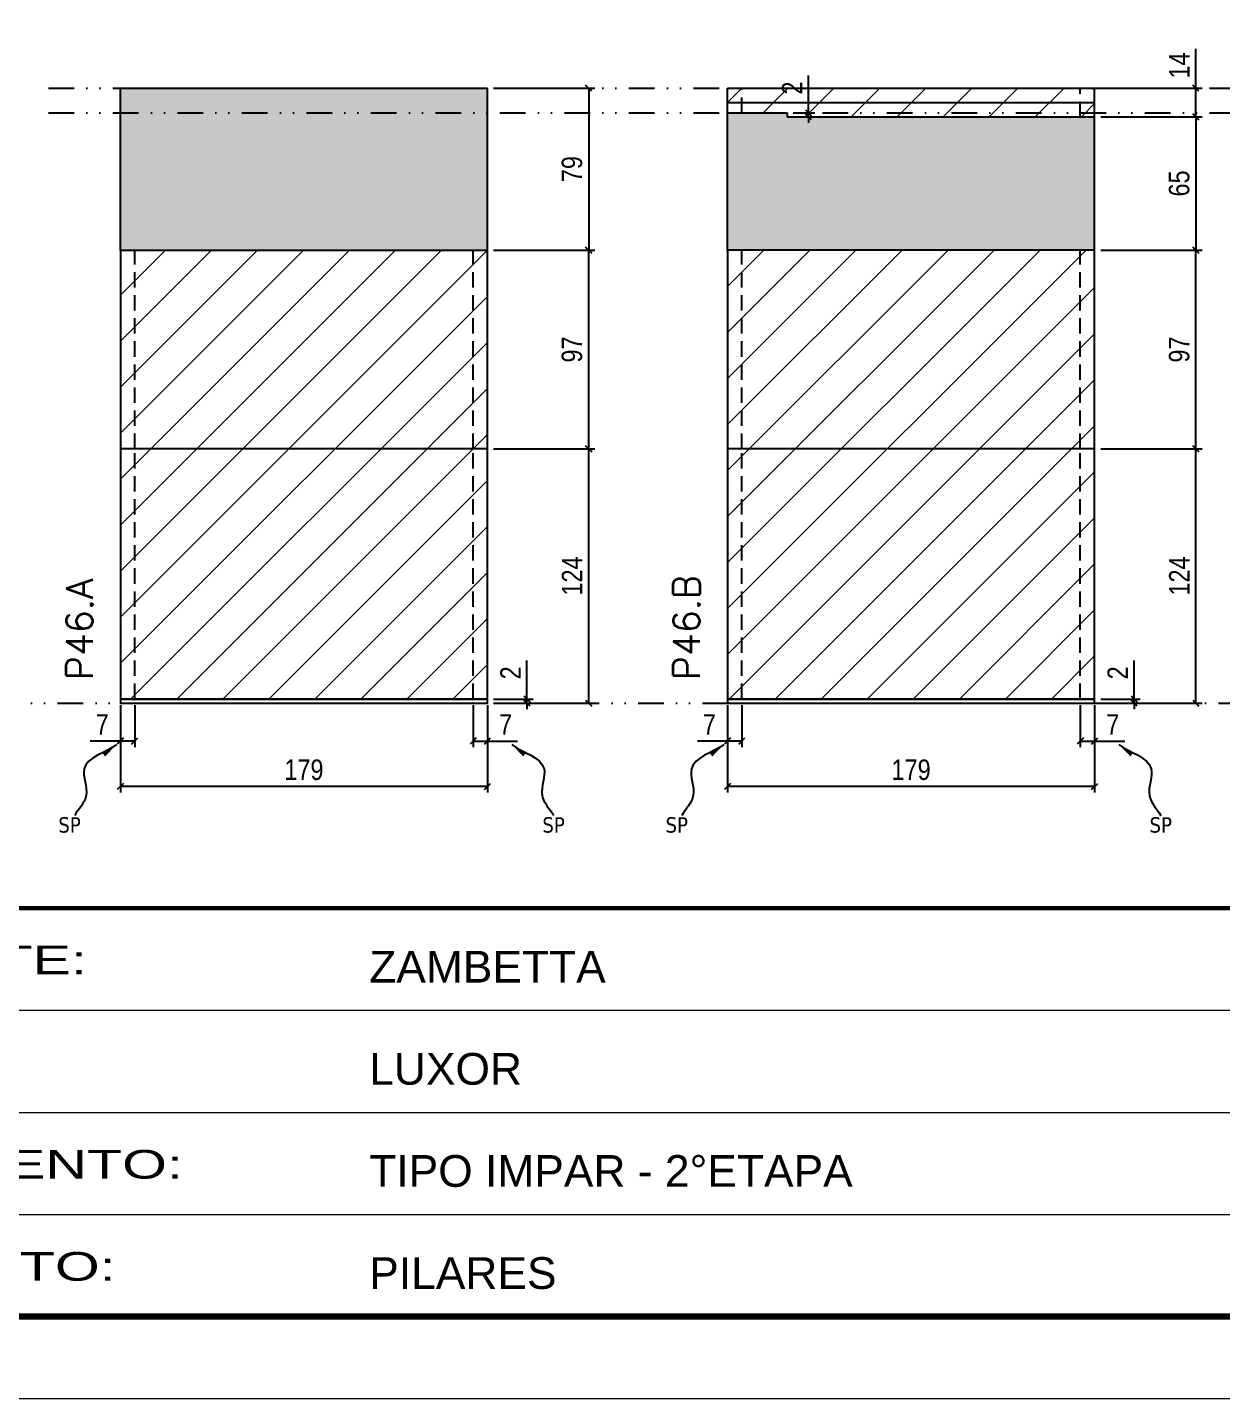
# Model space of a CAD drawing. Extents: x 14400 to 20667, y -21631 to 6985.
# Drawn here: x 18129 to 18711, y 192 to 861 of the extents above; entities that cross this region are included whole.
import ezdxf

# ---------------------------------------------------------------- set-up
doc = ezdxf.new("R2010")
doc.units = 0
for name, pattern in [('CONTINUO', [0]), ('DASHED', [0.75, 0.5, -0.25]), ('DIVIDE2', [0.625, 0.25, -0.125, 0, -0.125, 0, -0.125]), ('HIDDEN', [0.375, 0.25, -0.125])]:
    doc.linetypes.add(name, pattern=pattern)
for name, color, linetype in [('COTA', 241, 'Continuous'), ('Nível', 160, 'Continuous'), ('Painéis', 200, 'Continuous'), ('SARR_2.2x7', 40, 'Continuous'), ('texto', 7, 'Continuous')]:
    doc.layers.add(name, color=color, linetype=linetype)
for name, color, linetype, lineweight in [('Folhas', 255, 'Continuous', 9), ('Hachura', 251, 'Continuous', 9), ('SARRAFO DE PRESSAO', 251, 'DASHED', 9), ('Texto Seção', 7, 'Continuous', 15)]:
    doc.layers.add(name, color=color, linetype=linetype, lineweight=lineweight)
doc.styles.add('ARIAL', font='arial.ttf')
doc.styles.add('COTA TECNICA', font='techl___.ttf', dxfattribs={"height": 10})
doc.styles.add('COTA TECNICA-50', font='techl___.ttf', dxfattribs={"height": 10})
doc.styles.add('REGUA-120', font='ROMANS.shx', dxfattribs={"height": 15})
doc.styles.get("Standard").update_dxf_attribs({"font": 'arial.ttf'})
doc.styles.add('Tecnologia', font='')
doc.styles.get('Tecnologia').set_extended_font_data('Forgotten Futurist')
doc.dimstyles.new('COTA PAINEL-50', dxfattribs={"dimtxt": 10, "dimasz": 3, "dimexe": 3, "dimexo": 3, "dimgap": 3, "dimtad": 1, "dimdec": 1, "dimzin": 12, "dimdsep": 46, "dimtxsty": 'COTA TECNICA-50', "dimblk1": 'OBLIQUE', "dimblk2": 'OBLIQUE', "dimsah": 1, "dimcen": 0.9, "dimclrd": 4, "dimclre": 4, "dimclrt": 240, "dimadec": 1, "dimazin": 3, "dimtfac": 1, "dimtdec": 1, "dimtmove": 0, "dimatfit": 3, "dimfxl": 1, "dimtolj": 1, "dimtzin": 12, "dimarcsym": 0})
doc.dimstyles.new('PAINEL', dxfattribs={"dimtxt": 10, "dimasz": 3, "dimexe": 3, "dimexo": 3, "dimgap": 3, "dimtad": 1, "dimdec": 1, "dimzin": 12, "dimdsep": 46, "dimtxsty": 'COTA TECNICA', "dimblk1": 'OBLIQUE', "dimblk2": 'OBLIQUE', "dimsah": 1, "dimcen": 0.9, "dimclrd": 4, "dimclre": 4, "dimclrt": 240, "dimadec": 1, "dimazin": 3, "dimtfac": 1, "dimtdec": 1, "dimtmove": 0, "dimatfit": 3, "dimfxl": 1, "dimtolj": 1, "dimtzin": 12, "dimarcsym": 0})
doc.dimstyles.get("Standard").update_dxf_attribs({"dimtxt": 0.18, "dimasz": 0.18, "dimexe": 0.18, "dimexo": 0.0625, "dimgap": 0.09, "dimtad": 0, "dimtih": 1, "dimtoh": 1, "dimdec": 4, "dimzin": 0, "dimdsep": 46, "dimtxsty": 'Standard', "dimcen": 0.09, "dimadec": 0, "dimazin": 0, "dimtfac": 1, "dimtdec": 4, "dimtofl": 0, "dimtmove": 0, "dimatfit": 3, "dimfxl": 1, "dimtolj": 1, "dimtzin": 0, "dimarcsym": 0})

# ---------------------------------------------------------------- blocks, each defined once
blk = doc.blocks.new('9999999999')
at = {"color": 30, "linetype": 'CONTINUO'}
for p, q in [((98564.56, 34379.64), (99583.98, 34379.64)), ((98564.56, 34329.83), (99487.98, 34329.83)), ((98564.56, 34280.02), (99487.98, 34280.02))]:
    blk.add_line(p, q, dxfattribs=at)
at = {"color": 30, "linetype": 'CONTINUO', "const_width": 2}
blk.add_lwpolyline([(99583.98, 34230.21), (99583.98, 34414.45, 0.414214), (99568.98, 34429.45), (98228.98, 34429.45, 0.414214), (98213.98, 34414.45), (98213.98, 34245.21, 0.414214), (98228.98, 34230.21), (99583.98, 34230.21)], format="xyb", dxfattribs=at)
at = {"layer": 'Folhas'}
blk.add_lwpolyline([(98138.98, 34190.21), (99623.98, 34190.21), (99623.98, 35240.21), (98138.98, 35240.21)], close=True, dxfattribs=at)
at = {"layer": 'Folhas', "color": 30, "const_width": 3}
blk.add_lwpolyline([(98213.98, 34230.21), (99583.98, 34230.21), (99583.98, 35200.21), (98213.98, 35200.21)], close=True, dxfattribs=at)
at = {"color": 7, "linetype": 'Continuous', "ltscale": 5, "style": 'ARIAL'}
for s, height, p in [('ZAMBETTA', 15.483, (98837.68, 34393.13)), ('LUXOR', 15.483, (98837.68, 34343.32)), ('TIPO IMPAR - 2°ETAPA', 15.4829, (98837.68, 34293.51)), ('PILARES', 15.483, (98837.68, 34243.7))]:
    blk.add_text(s, height=height, dxfattribs=at).set_placement(p)
at = {"layer": 'Folhas', "color": 7, "style": 'Tecnologia', "width": 1.5}
for s, p in [('CLIENTE:', (98573.65, 34397.17)), ('PAVIMENTO:', (98573.65, 34297.5)), ('PROJETO:', (98573.65, 34247.69))]:
    blk.add_text(s, height=14, dxfattribs=at).set_placement(p)
blk = doc.blocks.new('_Oblique')
at = {"color": 0, "linetype": 'ByBlock', "lineweight": -2}
blk.add_line((-0.5, -0.5), (0.5, 0.5), dxfattribs=at)
blk = doc.blocks.new('*D979')
at = {"layer": 'COTA', "color": 4, "lineweight": -2, "transparency": 16777216}
for p, q in [((18470.41, 530.13), (18470.41, 487.46)), ((18649.41, 530.13), (18649.41, 487.46)), ((18649.41, 490.46), (18470.41, 490.46))]:
    blk.add_line(p, q, dxfattribs=at)
at = {"layer": 'Defpoints', "color": 0, "transparency": 16777216}
for p in [(18470.41, 533.13), (18649.41, 533.13), (18470.41, 490.46)]:
    blk.add_point(p, dxfattribs=at)
at = {"layer": 'COTA', "color": 4, "lineweight": -2, "transparency": 16777216, "xscale": 3, "yscale": 3, "zscale": 3, "rotation": 180}
blk.add_blockref('_Oblique', (18470.41, 490.46), dxfattribs=at)
at = {"layer": 'COTA', "color": 4, "lineweight": -2, "transparency": 16777216, "xscale": 3, "yscale": 3, "zscale": 3}
blk.add_blockref('_Oblique', (18649.41, 490.46), dxfattribs=at)
at = {"layer": 'COTA', "color": 240, "transparency": 16777216, "insert": (18559.91, 498.56), "char_height": 10, "attachment_point": 5, "style": 'COTA TECNICA'}
blk.add_mtext('\\A1;179', dxfattribs=at)
blk = doc.blocks.new('*D980')
at = {"layer": 'COTA', "color": 4, "lineweight": -2, "transparency": 16777216}
for p, q in [((18642.41, 530.13), (18642.41, 509.62)), ((18649.41, 528.13), (18649.41, 509.62)), ((18642.41, 512.62), (18649.41, 512.62)), ((18649.41, 512.62), (18664.14, 512.62))]:
    blk.add_line(p, q, dxfattribs=at)
at = {"layer": 'Defpoints', "color": 0, "transparency": 16777216}
for p in [(18642.41, 533.13), (18649.41, 531.13), (18649.41, 512.62)]:
    blk.add_point(p, dxfattribs=at)
at = {"layer": 'COTA', "color": 4, "lineweight": -2, "transparency": 16777216, "xscale": 3, "yscale": 3, "zscale": 3, "rotation": 180}
blk.add_blockref('_Oblique', (18642.41, 512.62), dxfattribs=at)
at = {"layer": 'COTA', "color": 4, "lineweight": -2, "transparency": 16777216, "xscale": 3, "yscale": 3, "zscale": 3}
blk.add_blockref('_Oblique', (18649.41, 512.62), dxfattribs=at)
at = {"layer": 'COTA', "color": 240, "transparency": 16777216, "insert": (18658.27, 520.7), "char_height": 10, "attachment_point": 5, "style": 'COTA TECNICA-50'}
blk.add_mtext('\\A1;7', dxfattribs=at)
blk = doc.blocks.new('*D981')
at = {"layer": 'COTA', "color": 4, "lineweight": -2, "transparency": 16777216}
for p, q in [((18477.41, 530.13), (18477.41, 509.62)), ((18470.41, 528.13), (18470.41, 509.62)), ((18470.41, 512.62), (18455.68, 512.62)), ((18477.41, 512.62), (18470.41, 512.62))]:
    blk.add_line(p, q, dxfattribs=at)
at = {"layer": 'Defpoints', "color": 0, "transparency": 16777216}
for p in [(18470.41, 531.13), (18477.41, 533.13), (18470.41, 512.62)]:
    blk.add_point(p, dxfattribs=at)
at = {"layer": 'COTA', "color": 4, "lineweight": -2, "transparency": 16777216, "xscale": 3, "yscale": 3, "zscale": 3, "rotation": 180}
blk.add_blockref('_Oblique', (18470.41, 512.62), dxfattribs=at)
at = {"layer": 'COTA', "color": 4, "lineweight": -2, "transparency": 16777216, "xscale": 3, "yscale": 3, "zscale": 3}
blk.add_blockref('_Oblique', (18477.41, 512.62), dxfattribs=at)
at = {"layer": 'COTA', "color": 240, "transparency": 16777216, "insert": (18461.54, 520.7), "char_height": 10, "attachment_point": 5, "style": 'COTA TECNICA-50'}
blk.add_mtext('\\A1;7', dxfattribs=at)
blk = doc.blocks.new('*D990')
at = {"layer": 'COTA', "color": 4, "linetype": 'ByBlock', "lineweight": -2, "transparency": 16777216}
for p, q in [((18652.41, 655.13), (18701.77, 655.13)), ((18698.77, 531.13), (18698.77, 655.13)), ((18652.41, 531.13), (18701.77, 531.13))]:
    blk.add_line(p, q, dxfattribs=at)
at = {"layer": 'Defpoints', "color": 0, "linetype": 'ByBlock', "transparency": 16777216}
for p in [(18649.41, 655.13), (18698.77, 655.13), (18649.41, 531.13)]:
    blk.add_point(p, dxfattribs=at)
at = {"layer": 'COTA', "color": 4, "linetype": 'ByBlock', "lineweight": -2, "transparency": 16777216, "xscale": 3, "yscale": 3, "zscale": 3}
for p, rotation in [((18698.77, 655.13), 90), ((18698.77, 531.13), 270)]:
    blk.add_blockref('_Oblique', p, dxfattribs=dict(at, rotation=rotation))
at = {"layer": 'COTA', "color": 240, "linetype": 'ByBlock', "transparency": 16777216, "insert": (18690.7, 593.13), "char_height": 10, "attachment_point": 5, "rotation": 90, "style": 'COTA TECNICA'}
blk.add_mtext('\\A1;124', dxfattribs=at)
blk = doc.blocks.new('*D982')
at = {"layer": 'COTA', "color": 4, "lineweight": -2, "transparency": 16777216}
for p, q in [((18668.67, 533.13), (18668.67, 551.94)), ((18652.41, 533.13), (18671.67, 533.13)), ((18652.41, 531.13), (18671.67, 531.13)), ((18668.67, 531.13), (18668.67, 533.13)), ((18668.67, 531.13), (18668.67, 528.13))]:
    blk.add_line(p, q, dxfattribs=at)
at = {"layer": 'Defpoints', "color": 0, "transparency": 16777216}
for p in [(18649.41, 533.13), (18649.41, 531.13), (18668.67, 531.13)]:
    blk.add_point(p, dxfattribs=at)
at = {"layer": 'COTA', "color": 4, "lineweight": -2, "transparency": 16777216, "xscale": 3, "yscale": 3, "zscale": 3}
for p, rotation in [((18668.67, 533.13), 270), ((18668.67, 531.13), 90)]:
    blk.add_blockref('_Oblique', p, dxfattribs=dict(at, rotation=rotation))
at = {"layer": 'COTA', "color": 240, "transparency": 16777216, "insert": (18660.67, 545.88), "char_height": 10, "attachment_point": 5, "rotation": 90, "style": 'COTA TECNICA-50'}
blk.add_mtext('\\A1;2', dxfattribs=at)
blk = doc.blocks.new('*D991')
at = {"layer": 'COTA', "color": 4, "linetype": 'ByBlock', "lineweight": -2, "transparency": 16777216}
for p, q in [((18652.41, 655.13), (18701.77, 655.13)), ((18698.77, 531.13), (18698.77, 655.13)), ((18652.41, 531.13), (18701.77, 531.13))]:
    blk.add_line(p, q, dxfattribs=at)
at = {"layer": 'Defpoints', "color": 0, "linetype": 'ByBlock', "transparency": 16777216}
for p in [(18649.41, 655.13), (18698.77, 655.13), (18649.41, 531.13)]:
    blk.add_point(p, dxfattribs=at)
at = {"layer": 'COTA', "color": 4, "linetype": 'ByBlock', "lineweight": -2, "transparency": 16777216, "xscale": 3, "yscale": 3, "zscale": 3}
for p, rotation in [((18698.77, 655.13), 90), ((18698.77, 531.13), 270)]:
    blk.add_blockref('_Oblique', p, dxfattribs=dict(at, rotation=rotation))
at = {"layer": 'COTA', "color": 240, "linetype": 'ByBlock', "transparency": 16777216, "insert": (18690.7, 593.13), "char_height": 10, "attachment_point": 5, "rotation": 90, "style": 'COTA TECNICA'}
blk.add_mtext('\\A1;124', dxfattribs=at)
blk = doc.blocks.new('*D992')
at = {"layer": 'COTA', "color": 4, "lineweight": -2, "transparency": 16777216}
for p, q in [((18652.41, 752.13), (18701.77, 752.13)), ((18698.77, 655.13), (18698.77, 752.13)), ((18652.41, 655.13), (18701.77, 655.13))]:
    blk.add_line(p, q, dxfattribs=at)
at = {"layer": 'Defpoints', "color": 0, "transparency": 16777216}
for p in [(18649.41, 752.13), (18698.77, 752.13), (18649.41, 655.13)]:
    blk.add_point(p, dxfattribs=at)
at = {"layer": 'COTA', "color": 4, "lineweight": -2, "transparency": 16777216, "xscale": 3, "yscale": 3, "zscale": 3}
for p, rotation in [((18698.77, 752.13), 90), ((18698.77, 655.13), 270)]:
    blk.add_blockref('_Oblique', p, dxfattribs=dict(at, rotation=rotation))
at = {"layer": 'COTA', "color": 240, "transparency": 16777216, "insert": (18690.67, 703.63), "char_height": 10, "attachment_point": 5, "rotation": 90, "style": 'COTA TECNICA'}
blk.add_mtext('\\A1;97', dxfattribs=at)
blk = doc.blocks.new('*D993')
at = {"layer": 'COTA', "color": 4, "lineweight": -2, "transparency": 16777216}
for p, q in [((18698.77, 831.13), (18698.77, 850.25)), ((18652.41, 831.13), (18701.77, 831.13)), ((18698.77, 817.13), (18698.77, 831.13)), ((18652.41, 817.13), (18701.77, 817.13))]:
    blk.add_line(p, q, dxfattribs=at)
at = {"layer": 'Defpoints', "color": 0, "transparency": 16777216}
for p in [(18649.41, 831.13), (18698.77, 831.13), (18649.41, 817.13)]:
    blk.add_point(p, dxfattribs=at)
at = {"layer": 'COTA', "color": 4, "lineweight": -2, "transparency": 16777216, "xscale": 3, "yscale": 3, "zscale": 3}
for p, rotation in [((18698.77, 831.13), 90), ((18698.77, 817.13), 270)]:
    blk.add_blockref('_Oblique', p, dxfattribs=dict(at, rotation=rotation))
at = {"layer": 'COTA', "color": 240, "transparency": 16777216, "insert": (18690.7, 842.19), "char_height": 10, "attachment_point": 5, "rotation": 90, "style": 'COTA TECNICA'}
blk.add_mtext('\\A1;14', dxfattribs=at)
blk = doc.blocks.new('*D983')
at = {"layer": 'COTA', "color": 4, "lineweight": -2, "transparency": 16777216}
for p, q in [((18174.32, 530.13), (18174.32, 487.46)), ((18353.32, 530.13), (18353.32, 487.46)), ((18353.32, 490.46), (18174.32, 490.46))]:
    blk.add_line(p, q, dxfattribs=at)
at = {"layer": 'Defpoints', "color": 0, "transparency": 16777216}
for p in [(18174.32, 533.13), (18353.32, 533.13), (18174.32, 490.46)]:
    blk.add_point(p, dxfattribs=at)
at = {"layer": 'COTA', "color": 4, "lineweight": -2, "transparency": 16777216, "xscale": 3, "yscale": 3, "zscale": 3, "rotation": 180}
blk.add_blockref('_Oblique', (18174.32, 490.46), dxfattribs=at)
at = {"layer": 'COTA', "color": 4, "lineweight": -2, "transparency": 16777216, "xscale": 3, "yscale": 3, "zscale": 3}
blk.add_blockref('_Oblique', (18353.32, 490.46), dxfattribs=at)
at = {"layer": 'COTA', "color": 240, "transparency": 16777216, "insert": (18263.82, 498.56), "char_height": 10, "attachment_point": 5, "style": 'COTA TECNICA'}
blk.add_mtext('\\A1;179', dxfattribs=at)
blk = doc.blocks.new('*D984')
at = {"layer": 'COTA', "color": 4, "lineweight": -2, "transparency": 16777216}
for p, q in [((18346.32, 530.13), (18346.32, 509.62)), ((18353.32, 528.13), (18353.32, 509.62)), ((18346.32, 512.62), (18353.32, 512.62)), ((18353.32, 512.62), (18368.05, 512.62))]:
    blk.add_line(p, q, dxfattribs=at)
at = {"layer": 'Defpoints', "color": 0, "transparency": 16777216}
for p in [(18346.32, 533.13), (18353.32, 531.13), (18353.32, 512.62)]:
    blk.add_point(p, dxfattribs=at)
at = {"layer": 'COTA', "color": 4, "lineweight": -2, "transparency": 16777216, "xscale": 3, "yscale": 3, "zscale": 3, "rotation": 180}
blk.add_blockref('_Oblique', (18346.32, 512.62), dxfattribs=at)
at = {"layer": 'COTA', "color": 4, "lineweight": -2, "transparency": 16777216, "xscale": 3, "yscale": 3, "zscale": 3}
blk.add_blockref('_Oblique', (18353.32, 512.62), dxfattribs=at)
at = {"layer": 'COTA', "color": 240, "transparency": 16777216, "insert": (18362.18, 520.7), "char_height": 10, "attachment_point": 5, "style": 'COTA TECNICA-50'}
blk.add_mtext('\\A1;7', dxfattribs=at)
blk = doc.blocks.new('*D985')
at = {"layer": 'COTA', "color": 4, "lineweight": -2, "transparency": 16777216}
for p, q in [((18181.32, 530.13), (18181.32, 509.62)), ((18174.32, 528.13), (18174.32, 509.62)), ((18174.32, 512.62), (18159.59, 512.62)), ((18181.32, 512.62), (18174.32, 512.62))]:
    blk.add_line(p, q, dxfattribs=at)
at = {"layer": 'Defpoints', "color": 0, "transparency": 16777216}
for p in [(18174.32, 531.13), (18181.32, 533.13), (18174.32, 512.62)]:
    blk.add_point(p, dxfattribs=at)
at = {"layer": 'COTA', "color": 4, "lineweight": -2, "transparency": 16777216, "xscale": 3, "yscale": 3, "zscale": 3, "rotation": 180}
blk.add_blockref('_Oblique', (18174.32, 512.62), dxfattribs=at)
at = {"layer": 'COTA', "color": 4, "lineweight": -2, "transparency": 16777216, "xscale": 3, "yscale": 3, "zscale": 3}
blk.add_blockref('_Oblique', (18181.32, 512.62), dxfattribs=at)
at = {"layer": 'COTA', "color": 240, "transparency": 16777216, "insert": (18165.45, 520.7), "char_height": 10, "attachment_point": 5, "style": 'COTA TECNICA-50'}
blk.add_mtext('\\A1;7', dxfattribs=at)
blk = doc.blocks.new('*D994')
at = {"layer": 'COTA', "color": 4, "linetype": 'ByBlock', "lineweight": -2, "transparency": 16777216}
for p, q in [((18356.32, 655.13), (18405.69, 655.13)), ((18402.69, 531.13), (18402.69, 655.13)), ((18356.32, 531.13), (18405.69, 531.13))]:
    blk.add_line(p, q, dxfattribs=at)
at = {"layer": 'Defpoints', "color": 0, "linetype": 'ByBlock', "transparency": 16777216}
for p in [(18353.32, 655.13), (18402.69, 655.13), (18353.32, 531.13)]:
    blk.add_point(p, dxfattribs=at)
at = {"layer": 'COTA', "color": 4, "linetype": 'ByBlock', "lineweight": -2, "transparency": 16777216, "xscale": 3, "yscale": 3, "zscale": 3}
for p, rotation in [((18402.69, 655.13), 90), ((18402.69, 531.13), 270)]:
    blk.add_blockref('_Oblique', p, dxfattribs=dict(at, rotation=rotation))
at = {"layer": 'COTA', "color": 240, "linetype": 'ByBlock', "transparency": 16777216, "insert": (18394.61, 593.13), "char_height": 10, "attachment_point": 5, "rotation": 90, "style": 'COTA TECNICA'}
blk.add_mtext('\\A1;124', dxfattribs=at)
blk = doc.blocks.new('*D986')
at = {"layer": 'COTA', "color": 4, "lineweight": -2, "transparency": 16777216}
for p, q in [((18372.58, 533.13), (18372.58, 551.94)), ((18356.32, 533.13), (18375.58, 533.13)), ((18356.32, 531.13), (18375.58, 531.13)), ((18372.58, 531.13), (18372.58, 533.13)), ((18372.58, 531.13), (18372.58, 528.13))]:
    blk.add_line(p, q, dxfattribs=at)
at = {"layer": 'Defpoints', "color": 0, "transparency": 16777216}
for p in [(18353.32, 533.13), (18353.32, 531.13), (18372.58, 531.13)]:
    blk.add_point(p, dxfattribs=at)
at = {"layer": 'COTA', "color": 4, "lineweight": -2, "transparency": 16777216, "xscale": 3, "yscale": 3, "zscale": 3}
for p, rotation in [((18372.58, 533.13), 270), ((18372.58, 531.13), 90)]:
    blk.add_blockref('_Oblique', p, dxfattribs=dict(at, rotation=rotation))
at = {"layer": 'COTA', "color": 240, "transparency": 16777216, "insert": (18364.58, 545.88), "char_height": 10, "attachment_point": 5, "rotation": 90, "style": 'COTA TECNICA-50'}
blk.add_mtext('\\A1;2', dxfattribs=at)
blk = doc.blocks.new('*D995')
at = {"layer": 'COTA', "color": 4, "linetype": 'ByBlock', "lineweight": -2, "transparency": 16777216}
for p, q in [((18356.32, 655.13), (18405.69, 655.13)), ((18402.69, 531.13), (18402.69, 655.13)), ((18356.32, 531.13), (18405.69, 531.13))]:
    blk.add_line(p, q, dxfattribs=at)
at = {"layer": 'Defpoints', "color": 0, "linetype": 'ByBlock', "transparency": 16777216}
for p in [(18353.32, 655.13), (18402.69, 655.13), (18353.32, 531.13)]:
    blk.add_point(p, dxfattribs=at)
at = {"layer": 'COTA', "color": 4, "linetype": 'ByBlock', "lineweight": -2, "transparency": 16777216, "xscale": 3, "yscale": 3, "zscale": 3}
for p, rotation in [((18402.69, 655.13), 90), ((18402.69, 531.13), 270)]:
    blk.add_blockref('_Oblique', p, dxfattribs=dict(at, rotation=rotation))
at = {"layer": 'COTA', "color": 240, "linetype": 'ByBlock', "transparency": 16777216, "insert": (18394.61, 593.13), "char_height": 10, "attachment_point": 5, "rotation": 90, "style": 'COTA TECNICA'}
blk.add_mtext('\\A1;124', dxfattribs=at)
blk = doc.blocks.new('*D996')
at = {"layer": 'COTA', "color": 4, "lineweight": -2, "transparency": 16777216}
for p, q in [((18356.32, 752.13), (18405.69, 752.13)), ((18402.69, 655.13), (18402.69, 752.13)), ((18356.32, 655.13), (18405.69, 655.13))]:
    blk.add_line(p, q, dxfattribs=at)
at = {"layer": 'Defpoints', "color": 0, "transparency": 16777216}
for p in [(18353.32, 752.13), (18402.69, 752.13), (18353.32, 655.13)]:
    blk.add_point(p, dxfattribs=at)
at = {"layer": 'COTA', "color": 4, "lineweight": -2, "transparency": 16777216, "xscale": 3, "yscale": 3, "zscale": 3}
for p, rotation in [((18402.69, 752.13), 90), ((18402.69, 655.13), 270)]:
    blk.add_blockref('_Oblique', p, dxfattribs=dict(at, rotation=rotation))
at = {"layer": 'COTA', "color": 240, "transparency": 16777216, "insert": (18394.58, 703.63), "char_height": 10, "attachment_point": 5, "rotation": 90, "style": 'COTA TECNICA'}
blk.add_mtext('\\A1;97', dxfattribs=at)
blk = doc.blocks.new('*D1034')
at = {"layer": 'COTA', "color": 4, "lineweight": -2, "transparency": 16777216}
for p, q in [((18509.9, 819.13), (18509.9, 837.25)), ((18502.41, 819.13), (18512.9, 819.13)), ((18502.41, 817.13), (18512.9, 817.13)), ((18509.9, 817.13), (18509.9, 819.13)), ((18509.9, 817.13), (18509.9, 814.13))]:
    blk.add_line(p, q, dxfattribs=at)
at = {"layer": 'Defpoints', "color": 0, "transparency": 16777216}
for p in [(18499.41, 819.13), (18499.41, 817.13), (18509.9, 819.13)]:
    blk.add_point(p, dxfattribs=at)
at = {"layer": 'COTA', "color": 4, "lineweight": -2, "transparency": 16777216, "xscale": 3, "yscale": 3, "zscale": 3}
for p, rotation in [((18509.9, 819.13), 270), ((18509.9, 817.13), 90)]:
    blk.add_blockref('_Oblique', p, dxfattribs=dict(at, rotation=rotation))
at = {"layer": 'COTA', "color": 240, "transparency": 16777216, "insert": (18501.9, 831.19), "char_height": 10, "attachment_point": 5, "rotation": 90, "style": 'COTA TECNICA'}
blk.add_mtext('\\A1;2', dxfattribs=at)
blk = doc.blocks.new('*D1275')
at = {"layer": 'COTA', "color": 4, "lineweight": -2, "transparency": 16777216}
for p, q in [((18356.32, 831.13), (18405.69, 831.13)), ((18402.69, 831.13), (18402.69, 752.13)), ((18356.32, 752.13), (18405.69, 752.13))]:
    blk.add_line(p, q, dxfattribs=at)
at = {"layer": 'Defpoints', "color": 0, "transparency": 16777216}
for p in [(18353.32, 831.13), (18353.32, 752.13), (18402.69, 752.13)]:
    blk.add_point(p, dxfattribs=at)
at = {"layer": 'COTA', "color": 4, "lineweight": -2, "transparency": 16777216, "xscale": 3, "yscale": 3, "zscale": 3}
for p, rotation in [((18402.69, 831.13), 90), ((18402.69, 752.13), 270)]:
    blk.add_blockref('_Oblique', p, dxfattribs=dict(at, rotation=rotation))
at = {"layer": 'COTA', "color": 240, "transparency": 16777216, "insert": (18394.58, 791.63), "char_height": 10, "attachment_point": 5, "rotation": 90, "style": 'COTA TECNICA'}
blk.add_mtext('\\A1;79', dxfattribs=at)
blk = doc.blocks.new('*D1276')
at = {"layer": 'COTA', "color": 4, "lineweight": -2, "transparency": 16777216}
for p, q in [((18652.41, 817.13), (18701.77, 817.13)), ((18698.77, 817.13), (18698.77, 752.13)), ((18652.41, 752.13), (18701.77, 752.13))]:
    blk.add_line(p, q, dxfattribs=at)
at = {"layer": 'Defpoints', "color": 0, "transparency": 16777216}
for p in [(18649.41, 817.13), (18649.41, 752.13), (18698.77, 752.13)]:
    blk.add_point(p, dxfattribs=at)
at = {"layer": 'COTA', "color": 4, "lineweight": -2, "transparency": 16777216, "xscale": 3, "yscale": 3, "zscale": 3}
for p, rotation in [((18698.77, 817.13), 90), ((18698.77, 752.13), 270)]:
    blk.add_blockref('_Oblique', p, dxfattribs=dict(at, rotation=rotation))
at = {"layer": 'COTA', "color": 240, "transparency": 16777216, "insert": (18690.66, 784.63), "char_height": 10, "attachment_point": 5, "rotation": 90, "style": 'COTA TECNICA'}
blk.add_mtext('\\A1;65', dxfattribs=at)

msp = doc.modelspace()

# ---------------------------------------------------------------- hatches: boundary and pattern name
at = {"layer": 'COTA'}
h = msp.add_hatch(dxfattribs=at)
h.set_pattern_fill('AR-CONC', color=256, scale=0.03)
h.paths.add_polyline_path([(18353.32, 819.13), (18174.32, 819.13), (18174.32, 752.13), (18353.32, 752.13)])
h.paths.add_polyline_path([(18353.32, 831.13), (18174.32, 831.13), (18174.32, 819.13), (18353.32, 819.13)])
h = msp.add_hatch(dxfattribs=at)
h.set_pattern_fill('AR-CONC', color=256, scale=0.03)
h.paths.add_polyline_path([(18649.41, 817.13), (18499.41, 817.13), (18499.41, 819.13), (18470.41, 819.13), (18470.41, 752.13), (18649.41, 752.13)])
at = {"layer": 'Hachura', "linetype": 'ByBlock'}
h = msp.add_hatch(dxfattribs=at)
h.set_pattern_fill('ANSI31', color=256, scale=5)
h.paths.add_polyline_path([(18353.32, 752.13), (18174.32, 752.13), (18174.32, 655.13), (18353.32, 655.13)])
h.paths.add_polyline_path([(18353.32, 655.13), (18174.32, 655.13), (18174.32, 533.13), (18353.32, 533.13)])
h.paths.add_polyline_path([(18649.41, 655.13), (18470.41, 655.13), (18470.41, 533.13), (18649.41, 533.13)])
h.paths.add_polyline_path([(18649.41, 752.13), (18470.41, 752.13), (18470.41, 655.13), (18649.41, 655.13)])
h.paths.add_polyline_path([(18649.41, 831.13), (18470.41, 831.13), (18470.41, 819.13), (18499.41, 819.13), (18499.41, 817.13), (18649.41, 817.13)])

# ---------------------------------------------------------------- linework, layer by layer
at = {"layer": 'COTA'}
for p, q in [((18174.32, 752.13), (18174.32, 831.13)), ((18174.32, 831.13), (18353.32, 831.13)), ((18353.32, 752.13), (18353.32, 831.13)), ((18470.41, 752.13), (18470.41, 819.13)), ((18649.41, 752.13), (18649.41, 817.13))]:
    msp.add_line(p, q, dxfattribs=at)
at = {"layer": 'Nível', "color": 4, "linetype": 'DIVIDE2', "ltscale": 50}
for p, q in [((18139.28, 831.13), (19041.97, 831.13)), ((18139.28, 819.13), (19041.97, 819.13)), ((17671.97, 531.13), (19041.97, 531.13))]:
    msp.add_line(p, q, dxfattribs=at)
at = {"layer": 'Painéis'}
for p, q in [((18470.41, 831.13), (18649.41, 831.13)), ((18470.41, 819.13), (18470.41, 831.13)), ((18649.41, 817.13), (18649.41, 831.13)), ((18470.41, 819.13), (18499.41, 819.13)), ((18499.41, 819.13), (18499.41, 817.13)), ((18499.41, 817.13), (18649.41, 817.13)), ((18174.32, 752.13), (18174.32, 533.13)), ((18174.32, 752.13), (18353.32, 752.13)), ((18353.32, 533.13), (18353.32, 752.13)), ((18470.41, 752.13), (18470.41, 533.13)), ((18649.41, 752.13), (18470.41, 752.13)), ((18649.41, 533.13), (18649.41, 752.13)), ((18353.32, 655.13), (18174.32, 655.13)), ((18649.41, 655.13), (18470.41, 655.13)), ((18174.32, 533.13), (18353.32, 533.13)), ((18470.41, 533.13), (18649.41, 533.13))]:
    msp.add_line(p, q, dxfattribs=at)
for points in [[(18353.32, 533.13), (18174.32, 533.13), (18174.32, 531.13), (18353.32, 531.13)], [(18649.41, 533.13), (18470.41, 533.13), (18470.41, 531.13), (18649.41, 531.13)]]:
    msp.add_lwpolyline(points, close=True, dxfattribs=at)
at = {"layer": 'SARR_2.2x7', "linetype": 'HIDDEN', "ltscale": 30}
for p, q in [((18477.41, 819.13), (18477.41, 831.13)), ((18642.41, 817.13), (18642.41, 831.13)), ((18181.32, 655.13), (18181.32, 752.13)), ((18346.32, 655.13), (18346.32, 752.13)), ((18477.41, 655.13), (18477.41, 752.13)), ((18642.41, 655.13), (18642.41, 752.13)), ((18181.32, 533.13), (18181.32, 655.13)), ((18346.32, 533.13), (18346.32, 655.13)), ((18477.41, 533.13), (18477.41, 655.13)), ((18642.41, 533.13), (18642.41, 655.13))]:
    msp.add_line(p, q, dxfattribs=at)
at = {"layer": 'SARR_2.2x7'}
msp.add_line((18470.41, 824.13), (18649.41, 824.13), dxfattribs=at)

# ---------------------------------------------------------------- block references
at = {"layer": 'SARRAFO DE PRESSAO', "color": 6, "linetype": 'ByBlock'}
msp.add_blockref('9999999999', (-80542.01, -33998.35), dxfattribs=at)

# ---------------------------------------------------------------- texts
at = {"layer": 'texto', "color": 0, "char_height": 7.5, "attachment_point": 5}
for insert in [(18149.54, 471.64), (18385.57, 471.64), (18445.63, 471.64), (18681.65, 471.64)]:
    msp.add_mtext('{\\fTahoma|b0|i0|c0|p34;\\C4;SP}', dxfattribs=dict(at, insert=insert))
at = {"layer": 'Texto Seção', "char_height": 13, "width": 285.3299, "attachment_point": 7, "rotation": 90, "style": 'REGUA-120'}
for s, insert in [('\\pt26;P46.A', (18160.85, 542.39)), ('\\pt26;P46.B', (18456.94, 542.39))]:
    msp.add_mtext(s, dxfattribs=dict(at, insert=insert))

# ---------------------------------------------------------------- dimensions: what is measured, and where the dimension line sits
at = {"layer": 'COTA'}
for base, p1, p2, angle, dimstyle, picture, middle in [((18698.77, 831.13), (18649.41, 817.13), (18649.41, 831.13), 90, 'PAINEL', '*D993', (18690.7, 842.19)), ((18509.9, 819.13), (18499.41, 817.13), (18499.41, 819.13), 90, 'PAINEL', '*D1034', (18501.9, 831.19)), ((18402.69, 752.13), (18353.32, 831.13), (18353.32, 752.13), 90, 'PAINEL', '*D1275', (18394.58, 791.63)), ((18698.77, 752.13), (18649.41, 817.13), (18649.41, 752.13), 90, 'PAINEL', '*D1276', (18690.66, 784.63)), ((18402.69, 752.13), (18353.32, 655.13), (18353.32, 752.13), 90, 'PAINEL', '*D996', (18394.58, 703.63)), ((18698.77, 752.13), (18649.41, 655.13), (18649.41, 752.13), 90, 'PAINEL', '*D992', (18690.67, 703.63)), ((18174.32, 512.62), (18181.32, 533.13), (18174.32, 531.13), 180, 'COTA PAINEL-50', '*D985', (18165.45, 520.7)), ((18470.41, 512.62), (18477.41, 533.13), (18470.41, 531.13), 180, 'COTA PAINEL-50', '*D981', (18461.54, 520.7))]:
    dim = msp.add_linear_dim(base=base, p1=p1, p2=p2, angle=angle, dimstyle=dimstyle, dxfattribs=at)
    dim.commit()
    dim.dimension.update_dxf_attribs({"geometry": picture, "text_midpoint": middle})
at = {"layer": 'COTA', "linetype": 'ByBlock'}
for p1, p2, picture, middle in [((18353.32, 531.13), (18353.32, 655.13), '*D994', (18394.61, 593.13)), ((18353.32, 531.13), (18353.32, 655.13), '*D995', (18394.61, 593.13)), ((18649.41, 531.13), (18649.41, 655.13), '*D990', (18690.7, 593.13)), ((18649.41, 531.13), (18649.41, 655.13), '*D991', (18690.7, 593.13))]:
    dim = msp.add_aligned_dim(p1=p1, p2=p2, distance=-49.37, dimstyle='PAINEL', dxfattribs=at)
    dim.commit()
    dim.dimension.update_dxf_attribs({"geometry": picture, "text_midpoint": middle})
at = {"layer": 'COTA'}
for base, p1, p2, picture, middle in [((18372.58, 531.13), (18353.32, 533.13), (18353.32, 531.13), '*D986', (18372.58, 545.88)), ((18668.67, 531.13), (18649.41, 533.13), (18649.41, 531.13), '*D982', (18668.67, 545.88))]:
    dim = msp.add_linear_dim(base=base, p1=p1, p2=p2, angle=90, dimstyle='COTA PAINEL-50', dxfattribs=at)
    dim.commit()
    dim.dimension.update_dxf_attribs({"geometry": picture, "text_midpoint": middle, "dimtype": 160})
for base, p1, p2, picture, middle in [((18174.32, 490.46), (18353.32, 533.13), (18174.32, 533.13), '*D983', (18263.82, 498.56)), ((18470.41, 490.46), (18649.41, 533.13), (18470.41, 533.13), '*D979', (18559.91, 498.56))]:
    dim = msp.add_linear_dim(base=base, p1=p1, p2=p2, angle=180, dimstyle='PAINEL', override={"dimarcsym": 2}, dxfattribs=at)
    dim.commit()
    dim.dimension.update_dxf_attribs({"geometry": picture, "text_midpoint": middle})
for base, p1, p2, picture, middle in [((18353.32, 512.62), (18346.32, 533.13), (18353.32, 531.13), '*D984', (18362.18, 520.7)), ((18649.41, 512.62), (18642.41, 533.13), (18649.41, 531.13), '*D980', (18658.27, 520.7))]:
    dim = msp.add_linear_dim(base=base, p1=p1, p2=p2, dimstyle='COTA PAINEL-50', dxfattribs=at)
    dim.commit()
    dim.dimension.update_dxf_attribs({"geometry": picture, "text_midpoint": middle})

# ---------------------------------------------------------------- leaders
at = {"layer": 'COTA', "path_type": 1}
for points in [[(18172.49, 510.95), (18156.7, 499.12), (18157.63, 486.11), (18152.08, 476.33)], [(18365.15, 510.95), (18380.93, 499.12), (18380.01, 486.11), (18385.56, 476.33)], [(18468.58, 510.95), (18452.79, 499.12), (18453.72, 486.11), (18448.17, 476.33)], [(18661.24, 510.95), (18677.02, 499.12), (18676.1, 486.11), (18681.65, 476.33)]]:
    msp.add_leader(points, dimstyle='Standard', override={"dimasz": 8}, dxfattribs=at)

doc.saveas('drawing.dxf')
